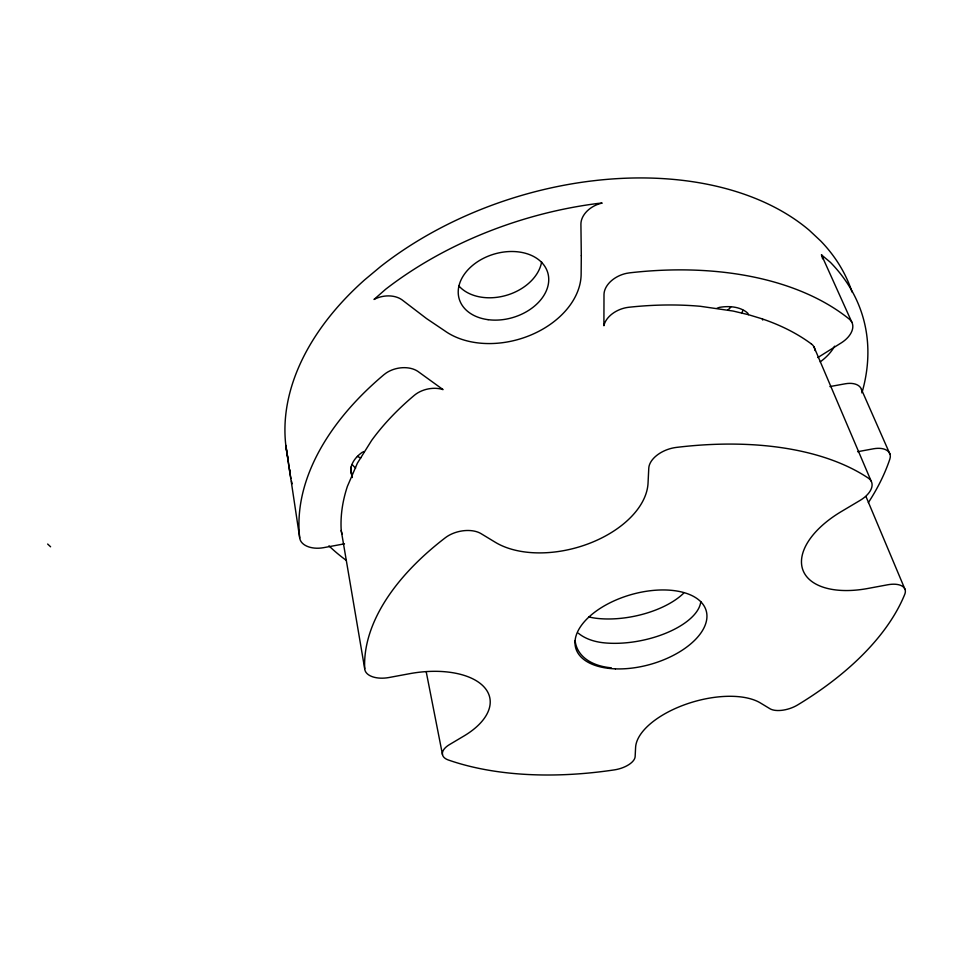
<?xml version="1.0" encoding="UTF-8"?>
<svg xmlns="http://www.w3.org/2000/svg" width="953" height="953" viewBox="0 0 953 953"><rect width="100%" height="100%" fill="white"/><g stroke="black" fill="none" stroke-linecap="round" stroke-linejoin="round"><path stroke-width="1.43" d="M861.798 392.839L862.644 390.361A297.384 191.1 -17 0 0 830.349 262.289L821.486 254.892A22.348 14.605 -25.7 0 1 822.534 258.775M344.486 543.829L323.281 547.725A21.145 12.961 -8.8 0 1 300.112 539.66L299.718 537.945A307.354 186.907 -16.7 0 1 383.976 374.66L386.31 372.909A23.265 15.867 -11.6 0 1 417.879 371.384L443.062 389.61A22.812 15.272 -12.5 0 0 414.555 395.138A265.041 160.712 -16.7 0 0 371.67 440.381L357.387 463.158L351.788 476.214A35.535 22.836 -10.8 0 0 352.396 477.536M351.788 476.214L347.428 486.268A265.089 160.735 -16.7 0 0 341.222 530.499L364.713 668.803A22.407 12.222 -10.5 0 0 388.919 677.535L409.766 673.664A75.513 39.252 -11.1 0 1 484.493 687.458A75.513 39.252 -11.1 0 1 464.23 735.835L449.339 744.686A20.37 10.138 -11.9 0 0 448.22 759.946A282.04 151.73 -16.1 0 0 554.11 774.956L554.717 774.944A282.04 151.73 -16.1 0 0 614.554 769.857A19.441 9.244 -14.6 0 0 635.139 756.634L635.603 747.39A69.533 33.01 -16.2 0 1 685.41 704.446A69.533 33.01 -16.2 0 1 760.291 702.885L769.953 708.734A20.073 9.554 -17.8 0 0 797.435 705.065A282.04 151.73 -16.1 0 0 880.632 634.674L880.941 634.281A282.04 151.73 -16.1 0 0 904.79 594.231A21.907 10.971 -20.5 0 0 887.815 584.761L867.826 588.477A81.803 42.956 -21.3 0 1 802.771 569.668A81.803 42.956 -21.3 0 1 840.939 511.785L860.154 500.361A24.278 13.425 -21.7 0 0 868.457 478.215A282.04 151.73 -16.1 0 0 753.132 444.765L752.394 444.729A282.04 151.73 -16.1 0 0 676.022 447.457A25.207 15.212 -18.7 0 0 648.779 468.114L648.04 483.171A88.2 53.606 -15.6 0 1 589.8 543.234A88.2 53.606 -15.6 0 1 495.584 542.448L480.931 533.573A24.409 14.581 -12.6 0 0 445.563 537.563A282.04 151.73 -16.1 0 0 372.361 626.109L372.182 626.562A282.04 151.73 -16.1 0 0 364.713 668.803M817.817 357.566L841.702 342.603A23.134 14.355 -24.6 0 0 850.731 320.542L849.266 319.1A307.354 186.907 -16.7 0 0 629.528 272.856L626.312 273.392A24.099 16.618 -20.7 0 0 603.999 294.429L603.904 325.735A23.527 15.879 -19.9 0 1 628.575 307.295A265.089 160.735 -16.7 0 1 700.348 306.294L733.107 311.047L748.391 314.669L762.352 318.91L762.757 320.041M364.106 451.543L362.092 452.401A35.535 22.836 -10.8 0 0 350.978 473.45L351.836 474.761M717.061 308.248L719.396 307.39A37.584 24.409 -22.2 0 1 747.807 313.239L748.391 314.669M857.605 451.71L873.675 448.756A20.704 11.579 -22.5 0 1 890.233 457.476L889.804 459.227A307.354 186.907 -16.7 0 1 868.362 502.612M829.896 386.573L845.478 383.749A20.061 11.877 -23.4 0 1 861.822 391.123M47.65 544.044L50.592 546.796M821.486 254.892L851.827 322.197M861.488 389.515L889.983 454.212M813.957 346.832L871.113 481.027M866.051 496.692L905.052 589.478M852.065 292.059A294.203 192.303 -17.2 0 0 820.652 240.93L809.288 230.292A294.203 192.303 -17.2 0 0 597.567 180.284L590.384 181.118A294.203 192.303 -17.2 0 0 380.771 266.411L364.594 279.908A294.203 192.303 -17.2 0 0 285.817 445.325L289.736 471.926A297.384 191.1 -17 0 0 290.927 478.561M426.182 671.615L442.49 754.621M285.817 445.325L299.718 537.945M286.21 447.1L286.376 449.554A294.203 192.303 -17.2 0 0 288.14 458.869M541.626 261.956A45.637 33.212 -16.6 0 1 506.281 295.37A45.637 33.212 -16.6 0 1 458.858 285.912M345.844 560.054A297.384 191.1 -17 0 1 328.952 545.855M292.118 483.79A297.384 191.1 -17 0 1 291.499 481.182M290.331 471.175A20.454 13.247 -8.4 0 1 289.569 469.484M834.578 346.189A43.23 27.006 -23.7 0 1 820.211 361.878M342.27 533.871A21.061 12.937 -10 0 1 341.222 530.499M762.293 318.921A265.041 160.712 -16.7 0 1 811.265 343.866M811.325 343.842A22.729 14.116 -23.3 0 1 815.041 350.549M700.789 601.546A66.424 30.579 -11.6 0 1 604.357 642.858A65.995 41.182 -21.3 0 1 578.316 633.185M683.611 593.242A65.674 31.127 -11.6 0 1 597.579 618.437A65.269 41.479 -21.5 0 1 588.704 616.877M611.29 667.815A66.734 40.86 -21.2 0 1 575.124 640.595M730.725 307.2A36.309 26.827 -14.7 0 1 727.818 310.082M742.923 310.225A36.869 21.288 -29.1 0 1 741.613 313.406M355.66 468.078A34.796 25.779 -16.3 0 1 352.145 464.433M352.336 475.094A35.047 25.731 -16.3 0 1 350.787 467.161M360.782 457.94A34.546 25.826 -16.3 0 1 357.411 456.392M581.306 255.702L581.139 273.785A79.385 56.87 -16.5 0 1 530.69 335.111A79.385 56.87 -16.5 0 1 444.729 330.81L426.551 318.576L401.999 299.814A22.443 16.118 -11.4 0 0 374.017 299.468L385.667 289.236A297.384 191.1 -17 0 1 597.996 203.43L602.165 203.072A23.229 16.844 -21.6 0 0 580.913 224.062L581.306 255.702M488.103 319.672A46.173 33.069 -16.5 0 0 548.035 273.725A46.173 33.069 -16.5 0 0 474.296 264.052A46.173 33.069 -16.5 0 0 488.103 319.672M615.412 668.863A67.842 36.178 -16 0 0 706.411 611.588A67.842 36.178 -16 0 0 601.069 607.811A67.842 36.178 -16 0 0 615.412 668.863"/></g></svg>
